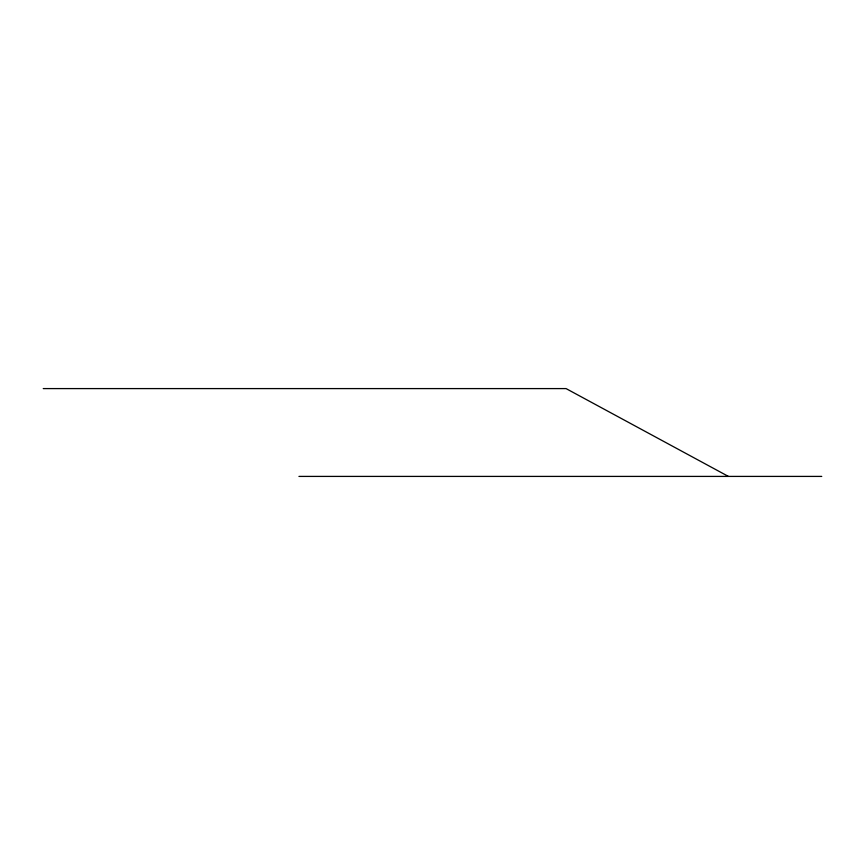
<?xml version="1.0" encoding="UTF-8"?>
<svg xmlns="http://www.w3.org/2000/svg" width="865" height="865" viewBox="0 0 865 865"><rect width="100%" height="100%" fill="white"/><g stroke="black" fill="none" stroke-linecap="round" stroke-linejoin="round"><path stroke-width="1.3" d="M43.25 388.59L566.056 388.59L728.395 476.41M298.944 476.41L821.75 476.41"/></g></svg>
